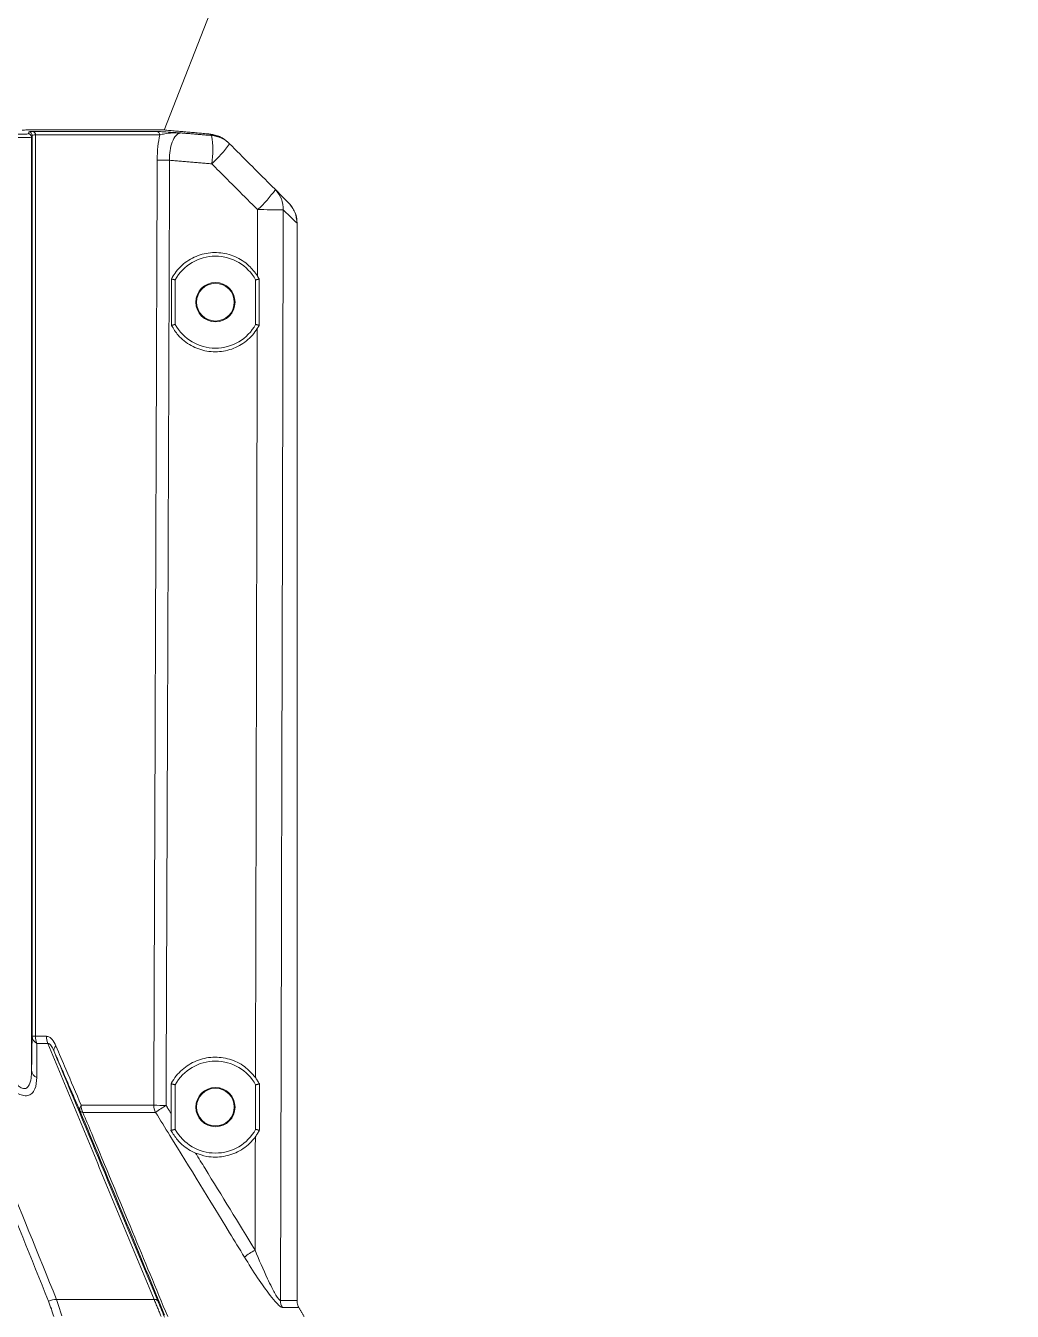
# Model space of a CAD drawing. Extents: x 2 to 136, y 1 to 99.
# Drawn here: x 59.21 to 63.5, y 12.36 to 17.95 of the extents above; entities that cross this region are included whole.
import ezdxf

# ---------------------------------------------------------------- set-up
doc = ezdxf.new("R2010")
doc.units = 0
doc.header["$MEASUREMENT"] = 0
doc.linetypes.add('SLD-Solid', pattern=[0])
doc.layers.add('OBJECT', color=7, linetype='CONTINUOUS')

msp = doc.modelspace()

# ---------------------------------------------------------------- linework, layer by layer
at = {"layer": 'OBJECT', "linetype": 'SLD-Solid', "lineweight": 15}
for p, q in [((59.8127, 17.4997), (63.5032, 26.8939)), ((59.8113, 17.4998), (59.2115, 17.4998)), ((59.8126, 17.4998), (59.2125, 17.4998)), ((59.2365, 17.469), (59.2365, 13.4102)), ((59.2388, 13.5593), (59.2388, 17.4767)), ((59.2432, 17.4932), (59.7811, 17.4932)), ((59.2536, 17.4782), (59.2536, 13.5593)), ((59.7942, 17.4782), (59.2536, 17.4782)), ((60.3913, 17.0945), (60.3913, 12.4106)), ((59.8614, 16.6544), (59.8614, 16.848)), ((60.2114, 16.6544), (60.2114, 16.848)), ((59.2536, 13.5593), (59.2388, 13.5593)), ((59.2536, 13.5593), (59.3011, 13.5593)), ((59.3075, 13.5283), (59.26, 13.5283)), ((59.8614, 13.1544), (59.8614, 13.348)), ((60.2114, 13.1544), (60.2114, 13.348)), ((59.4524, 13.2593), (59.768, 13.2593)), ((59.7759, 13.2283), (59.4593, 13.2283)), ((59.3448, 12.4152), (59.7694, 12.4152)), ((60.3195, 12.4106), (60.3913, 12.4106)), ((60.3996, 12.3796), (60.3276, 12.3796))]:
    msp.add_line(p, q, dxfattribs=at)
at = {"layer": 'OBJECT', "linetype": 'SLD-Solid', "lineweight": 15, "flags": 128}
for points in [[(60.2971, 17.2405), (60.3282, 17.2093), (60.3474, 17.1901), (60.3547, 17.1829)], [(60.3913, 17.0945), (60.3838, 17.1017), (60.3638, 17.1209), (60.3313, 17.1521)]]:
    msp.add_lwpolyline(points, dxfattribs=at)
at = {"layer": 'OBJECT', "linetype": 'SLD-Solid', "lineweight": 15}
for centre, radius in [((60.0364, 16.7512), 0.0853), ((60.0364, 16.7512), 0.082), ((60.0364, 13.2512), 0.0853), ((60.0364, 13.2512), 0.082)]:
    msp.add_circle(centre, radius, dxfattribs=at)
for centre, radius, start, end in [((59.2215, 17.469), 0.015, 0.1119, 86.3631), ((59.2238, 17.4766), 0.015, 0.1043, 86.2394), ((59.2397, 17.4796), 0.014, 354.2685, 75.4784), ((59.7795, 17.4785), 0.0148, 359.0022, 83.6972), ((59.6457, 17.4136), 0.3794, 350.7789, 9.4497), ((60.0094, 17.3514), 0.1249, 45.0012, 85.1376), ((59.663, 17.7492), 0.5337, 312.0302, 324.5608), ((59.8376, 19.4829), 2.1148, 268.5183, 269.9784), ((59.8622, 17.55), 0.5338, 312.0313, 324.5597), ((60.213, 17.1571), 0.1184, 357.5847, 44.7919), ((60.2295, 13.5501), 3.6034, 88.3812, 90.1584), ((60.0364, 16.7512), 0.2, 28.955, 151.045), ((60.0364, 16.7512), 0.2, 208.955, 331.045), ((59.2773, 13.5628), 0.0386, 185.2276, 243.3905), ((59.3311, 13.5589), 0.0775, 179.7375, 203.2995), ((59.377, 13.559), 0.076, 179.7495, 203.8039), ((59.3595, 13.4984), 0.0255, 131.9937, 191.9361), ((60.0364, 13.2512), 0.2, 28.955, 151.045), ((59.2746, 13.4142), 0.0383, 185.9467, 245.8264), ((59.4725, 13.2421), 0.0264, 139.5472, 195.4686), ((59.5241, 13.259), 0.0717, 179.7955, 205.3989), ((59.8325, 13.2592), 0.0645, 179.9279, 208.6555), ((59.8235, 15.4371), 2.1785, 268.541, 269.9493), ((60.164, 12.6932), 0.661, 121.198, 125.948), ((59.4598, 13.2435), 0.0153, 213.6661, 268.4246), ((60.0364, 13.2512), 0.2, 208.955, 331.045), ((60.5291, 12.0886), 0.6287, 120.6374, 125.6866), ((59.3536, 12.2888), 0.1268, 94.005, 109.9291), ((59.7712, 12.3976), 0.0178, 37.2821, 95.8741), ((60.3826, 12.4105), 0.0631, 179.9655, 209.3895)]:
    msp.add_arc(centre, radius, start, end, dxfattribs=at)
for points, knots in [([(59.2125, 17.4998), (59.2078, 17.4997), (59.1984, 17.4996), (59.1963, 17.4988), (59.1952, 17.4984)], [0, 0, 0, 0, 0.491585, 1, 1, 1, 1]), ([(59.2365, 17.469), (59.2351, 17.4684), (59.2323, 17.4673), (59.2129, 17.4666), (59.1849, 17.4668), (59.1547, 17.4678), (59.135, 17.4687), (59.1275, 17.4691)], [0, 0, 0, 0, 0.216841, 0.433701, 0.650254, 0.866699, 1, 1, 1, 1]), ([(59.1284, 17.484), (59.139, 17.4835), (59.1601, 17.4823), (59.1882, 17.4816), (59.2095, 17.4817), (59.2206, 17.4826), (59.2219, 17.4836), (59.2224, 17.4839)], [0, 0, 0, 0, 0.216835, 0.433686, 0.650167, 0.866493, 1, 1, 1, 1]), ([(59.2224, 17.4839), (59.2226, 17.4845), (59.2234, 17.4871), (59.2242, 17.4897), (59.2248, 17.4916)], [0, 0, 0, 0, 0.226065, 1, 1, 1, 1]), ([(59.2248, 17.4916), (59.2257, 17.4921), (59.2276, 17.493), (59.2379, 17.4931), (59.2432, 17.4932)], [0, 0, 0, 0, 0.488655, 1, 1, 1, 1]), ([(59.2536, 17.4782), (59.2496, 17.4782), (59.2412, 17.478), (59.2396, 17.4771), (59.2388, 17.4767)], [0, 0, 0, 0, 0.486981, 1, 1, 1, 1]), ([(59.7811, 17.4932), (59.7876, 17.493), (59.8017, 17.4926), (59.8414, 17.4902), (59.8715, 17.4881), (59.887, 17.487), (59.8871, 17.487)], [0, 0, 0, 0, 0.298757, 0.643489, 0.997319, 1, 1, 1, 1]), ([(59.783, 17.3689), (59.7836, 17.389), (59.7848, 17.4288), (59.7911, 17.4619), (59.7942, 17.4782)], [0, 0, 0, 0, 0.505217, 1, 1, 1, 1]), ([(59.8871, 17.487), (59.887, 17.487), (59.8623, 17.4886), (59.8225, 17.4859), (59.8011, 17.4801), (59.7942, 17.4782)], [0, 0, 0, 0, 0.00294, 0.680839, 1, 1, 1, 1]), ([(59.8871, 17.487), (59.881, 17.4857), (59.8688, 17.4829), (59.8517, 17.4582), (59.84, 17.4226), (59.8364, 17.3901), (59.8368, 17.3725), (59.8368, 17.3682)], [0, 0, 0, 0, 0.251337, 0.503312, 0.735354, 0.935196, 1, 1, 1, 1]), ([(60.014, 17.4821), (60.0286, 17.4795), (60.0576, 17.4743), (60.0802, 17.4554), (60.0915, 17.446)], [0, 0, 0, 0, 0.5, 1, 1, 1, 1]), ([(60.02, 17.4759), (60.0192, 17.4767), (60.0156, 17.4805), (60.0147, 17.4814), (60.014, 17.4821)], [0, 0, 0, 0, 0.219221, 1, 1, 1, 1]), ([(60.0978, 17.4398), (60.1566, 17.3809), (60.223, 17.3145), (60.2895, 17.2481), (60.2971, 17.2405)], [0, 0, 0, 0, 0.885696, 1, 1, 1, 1]), ([(59.768, 13.2593), (59.7682, 13.2951), (59.7689, 13.4962), (59.7721, 14.3586), (59.777, 15.6927), (59.7812, 16.8614), (59.783, 17.3689)], [0, 0, 0, 0, 0.026129, 0.146813, 0.629552, 1, 1, 1, 1]), ([(59.8368, 17.3682), (59.8353, 16.9378), (59.8322, 16.0772), (59.8271, 14.7073), (59.8235, 13.7678), (59.8216, 13.2586)], [0, 0, 0, 0, 0.314137, 0.628275, 1, 1, 1, 1]), ([(60.2196, 17.1535), (60.1607, 17.2124), (60.0943, 17.2788), (60.0279, 17.3452), (60.0203, 17.3528)], [0, 0, 0, 0, 0.885696, 1, 1, 1, 1]), ([(60.3913, 17.0945), (60.3894, 17.1108), (60.386, 17.1412), (60.3676, 17.1695), (60.3563, 17.1812), (60.3547, 17.1829)], [0, 0, 0, 0, 0.499401, 0.929163, 1, 1, 1, 1]), ([(60.3547, 17.1829), (60.3649, 17.17), (60.384, 17.146), (60.391, 17.113), (60.3913, 17.0968), (60.3913, 17.0945)], [0, 0, 0, 0, 0.499397, 0.929176, 1, 1, 1, 1]), ([(60.3313, 17.1521), (60.3311, 17.0688), (60.3301, 16.6521), (60.3263, 15.0716), (60.3225, 13.5744), (60.3195, 12.4106)], [0, 0, 0, 0, 0.052722, 0.263609, 1, 1, 1, 1]), ([(60.2189, 16.8651), (60.2073, 16.8808), (60.1813, 16.916), (60.1225, 16.9529), (60.0511, 16.9705), (59.9774, 16.9632), (59.9105, 16.9318), (59.8673, 16.8903), (59.85, 16.8607), (59.845, 16.8521)], [0, 0, 0, 0, 0.128648, 0.288962, 0.449731, 0.611042, 0.772603, 0.934008, 1, 1, 1, 1]), ([(59.8449, 16.6502), (59.8541, 16.6354), (59.8762, 16.6001), (59.9293, 16.5588), (59.9986, 16.5343), (60.0727, 16.5342), (60.1423, 16.5589), (60.1909, 16.597), (60.2116, 16.6266), (60.2184, 16.6362)], [0, 0, 0, 0, 0.115333, 0.275775, 0.436647, 0.598106, 0.75992, 0.921699, 1, 1, 1, 1]), ([(60.2106, 13.3799), (60.211, 13.5311), (60.2124, 14.1127), (60.215, 15.1982), (60.2172, 16.1323), (60.2184, 16.6362)], [0, 0, 0, 0, 0.13935, 0.535804, 1, 1, 1, 1]), ([(58.8941, 13.5283), (58.9066, 13.4973), (58.977, 13.3233), (59.1269, 12.9523), (59.2648, 12.6123), (59.3448, 12.4152)], [0, 0, 0, 0, 0.083458, 0.469005, 1, 1, 1, 1]), ([(59.26, 13.5283), (59.2597, 13.4974), (59.2594, 13.448), (59.2591, 13.398), (59.2589, 13.3792)], [0, 0, 0, 0, 0.624898, 1, 1, 1, 1]), ([(59.3011, 13.5593), (59.3056, 13.5585), (59.3146, 13.557), (59.3297, 13.5432), (59.3375, 13.5275), (59.3425, 13.5173)], [0, 0, 0, 0, 0.263183, 0.525234, 1, 1, 1, 1]), ([(59.3346, 13.4931), (59.3315, 13.5), (59.3269, 13.5102), (59.3194, 13.5212), (59.314, 13.5264), (59.31, 13.5283), (59.3081, 13.5283), (59.3075, 13.5283)], [0, 0, 0, 0, 0.437722, 0.652226, 0.821694, 0.945099, 1, 1, 1, 1]), ([(59.3104, 12.4079), (59.2353, 12.5934), (59.0891, 12.9545), (58.9434, 13.3156), (58.8725, 13.4914)], [0, 0, 0, 0, 0.513344, 1, 1, 1, 1]), ([(59.3346, 13.4931), (59.408, 13.3171), (59.5586, 12.9555), (59.7084, 12.5938), (59.7853, 12.4083)], [0, 0, 0, 0, 0.486991, 1, 1, 1, 1]), ([(59.3425, 13.5173), (59.3569, 13.4835), (59.394, 13.3963), (59.4302, 13.3113), (59.4524, 13.2593)], [0, 0, 0, 0, 0.387426, 1, 1, 1, 1]), ([(60.2106, 13.3799), (60.1956, 13.3968), (60.1643, 13.4321), (60.0982, 13.4632), (60.0247, 13.4722), (59.9519, 13.456), (59.8887, 13.4166), (59.8565, 13.3765), (59.8443, 13.3537), (59.8436, 13.3525)], [0, 0, 0, 0, 0.15394, 0.320562, 0.487663, 0.655244, 0.822937, 0.990327, 1, 1, 1, 1]), ([(59.2589, 13.3792), (59.2577, 13.3618), (59.2558, 13.3349), (59.2397, 13.31), (59.2209, 13.2999), (59.1979, 13.3007), (59.1693, 13.3121), (59.1316, 13.3385), (59.1063, 13.3665), (59.0911, 13.3832)], [0, 0, 0, 0, 0.224316, 0.345841, 0.447966, 0.550598, 0.643264, 0.786621, 1, 1, 1, 1]), ([(59.1275, 13.4142), (59.1378, 13.3964), (59.1518, 13.3722), (59.1745, 13.3469), (59.1886, 13.3358), (59.2015, 13.3311), (59.2114, 13.332), (59.2209, 13.3383), (59.2308, 13.3554), (59.2356, 13.3812), (59.2362, 13.4022), (59.2365, 13.4102)], [0, 0, 0, 0, 0.252396, 0.341468, 0.431196, 0.49019, 0.549439, 0.605131, 0.701098, 0.885221, 1, 1, 1, 1]), ([(59.8154, 12.3471), (59.7524, 12.4993), (59.6298, 12.7954), (59.5069, 13.0912), (59.447, 13.2351)], [0, 0, 0, 0, 0.513611, 1, 1, 1, 1]), ([(59.4593, 13.2283), (59.4722, 13.1975), (59.5445, 13.0242), (59.6677, 12.7282), (59.7778, 12.4629), (59.8287, 12.3402)], [0, 0, 0, 0, 0.104199, 0.585852, 1, 1, 1, 1]), ([(60.1624, 12.5992), (60.1409, 12.6345), (60.0333, 12.8109), (59.9045, 13.0206), (59.7967, 13.1947), (59.7759, 13.2283)], [0, 0, 0, 0, 0.167872, 0.839364, 1, 1, 1, 1]), ([(59.8436, 13.2232), (59.8435, 13.2019), (59.8434, 13.1764), (59.8431, 13.1536), (59.843, 13.1497)], [0, 0, 0, 0, 0.832045, 1, 1, 1, 1]), ([(59.843, 13.1497), (59.8518, 13.1355), (59.8737, 13.1002), (59.9123, 13.0694), (59.9421, 13.0553), (59.9497, 13.0516)], [0, 0, 0, 0, 0.333302, 0.829115, 1, 1, 1, 1]), ([(59.9497, 13.0516), (59.966, 13.0459), (60.0053, 13.0322), (60.073, 13.0331), (60.143, 13.0575), (60.1872, 13.0925), (60.2061, 13.1166), (60.21, 13.1214)], [0, 0, 0, 0, 0.17772, 0.430152, 0.683138, 0.93607, 1, 1, 1, 1]), ([(59.9497, 13.0516), (59.9636, 13.0292), (60.0502, 12.8887), (60.1364, 12.7479), (60.2087, 12.6295)], [0, 0, 0, 0, 0.159832, 1, 1, 1, 1]), ([(60.3276, 12.3796), (60.3246, 12.3806), (60.3187, 12.3827), (60.3002, 12.4006), (60.2672, 12.4406), (60.218, 12.5101), (60.1814, 12.5688), (60.1624, 12.5992)], [0, 0, 0, 0, 0.101178, 0.201859, 0.374018, 0.67519, 1, 1, 1, 1]), ([(60.2087, 12.6295), (60.2265, 12.5871), (60.25, 12.5311), (60.2833, 12.4632), (60.3009, 12.431), (60.3131, 12.4145), (60.3175, 12.4108), (60.3191, 12.4106), (60.3195, 12.4106)], [0, 0, 0, 0, 0.49037, 0.647323, 0.850236, 0.921686, 0.982753, 1, 1, 1, 1]), ([(60.3913, 12.4106), (60.3919, 12.4036), (60.3928, 12.3927), (60.3978, 12.383), (60.3996, 12.3796)], [0, 0, 0, 0, 0.643567, 1, 1, 1, 1]), ([(59.333, 12.3402), (59.333, 12.3402), (59.3268, 12.3617), (59.3186, 12.3848), (59.3104, 12.4079)], [0, 0, 0, 0, 0.000032, 1, 1, 1, 1]), ([(59.7853, 12.4083), (59.7948, 12.3851), (59.8043, 12.3619), (59.8144, 12.3384), (59.8144, 12.3384)], [0, 0, 0, 0, 0.999971, 1, 1, 1, 1])]:
    msp.add_open_spline(points, degree=3, knots=knots, dxfattribs=at)
for points in [[(60.014, 17.4821), (59.8126, 17.4998)], [(59.2388, 17.4767), (59.2365, 17.469)], [(59.8871, 17.487), (60.02, 17.4759)], [(60.056, 17.4709), (60.014, 17.4821)], [(60.0915, 17.446), (60.0978, 17.4398)], [(60.0203, 17.3528), (59.8368, 17.3682)], [(60.2189, 16.8651), (60.2196, 17.1535)], [(59.8449, 16.6502), (59.845, 16.8521)], [(59.845, 16.8521), (59.8614, 16.848)], [(60.2265, 16.8518), (60.2114, 16.848)], [(60.2189, 16.8651), (60.2265, 16.8518)], [(60.2265, 16.8518), (60.2266, 16.6505)], [(59.8449, 16.6502), (59.8614, 16.6544)], [(60.2266, 16.6505), (60.2114, 16.6544)], [(60.2266, 16.6505), (60.2184, 16.6362)], [(59.2365, 13.4102), (59.2388, 13.5593)], [(59.7694, 12.4152), (59.3075, 13.5283)], [(59.447, 13.2351), (59.3346, 13.4931)], [(60.2106, 13.3799), (60.2279, 13.3522)], [(59.8436, 13.2232), (59.8436, 13.3525)], [(59.8436, 13.3525), (59.8614, 13.348)], [(60.2279, 13.3522), (60.2114, 13.348)], [(60.2279, 13.3522), (60.228, 13.1502)], [(59.8216, 13.2586), (59.8436, 13.2232)], [(59.843, 13.1497), (59.8614, 13.1544)], [(60.228, 13.1502), (60.21, 13.1214)], [(60.228, 13.1502), (60.2114, 13.1544)], [(60.2087, 12.6295), (60.21, 13.1214)], [(59.3448, 12.4152), (59.3686, 12.3436)], [(59.8, 12.3414), (59.7694, 12.4152)], [(60.3996, 12.3796), (60.4223, 12.3402)]]:
    msp.add_open_spline(points, degree=1, dxfattribs=at)

doc.saveas('drawing.dxf')
